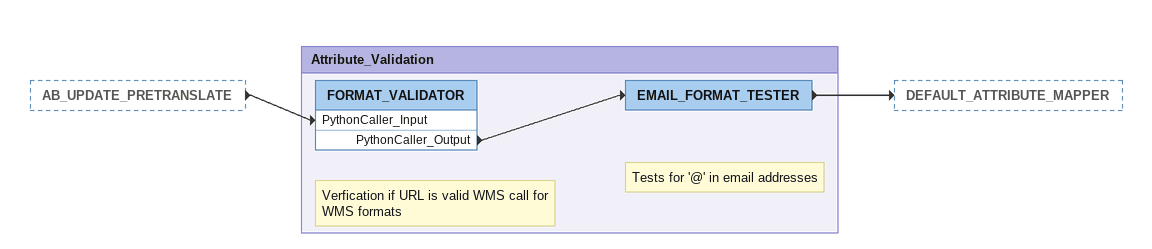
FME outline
AB_UPDATE_PRETRANSLATE [outside]
    -> FORMAT_VALIDATOR [PythonCaller_Input]

Bookmark: Attribute_Validation
Note: Verfication if URL is valid WMS call for WMS formats
FORMAT_VALIDATOR
    PythonCaller_Output -> EMAIL_FORMAT_TESTER
Note: Tests for '@' in email addresses
EMAIL_FORMAT_TESTER
    -> DEFAULT_ATTRIBUTE_MAPPER
